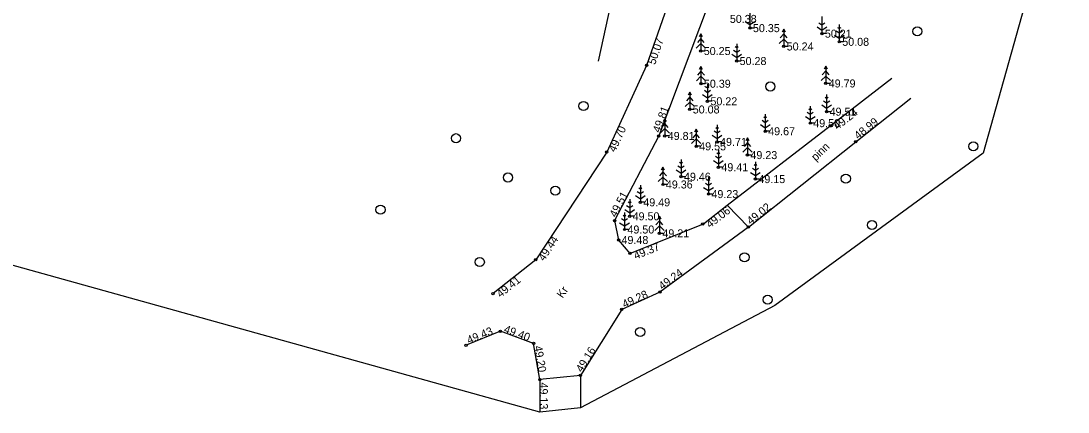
# Model space of a CAD drawing. Extents: x 642722 to 643368, y 6457620 to 6458259.
# Drawn here: x 643016.9 to 643108.5, y 6457713 to 6457747.1 of the extents above; entities that cross this region are included whole.
import ezdxf

# ---------------------------------------------------------------- set-up
doc = ezdxf.new("R2010")
doc.units = 0
for name, color, linetype in [('AED', 7, 'Continuous'), ('HALJASTUS', 7, 'Continuous'), ('KORGUS', 7, 'Continuous'), ('MOOTKORG', 7, 'Continuous'), ('MOOTMPUNKT', 7, 'Continuous'), ('MOOTPIIR', 7, 'Continuous'), ('PUU', 7, 'Continuous'), ('TEE', 7, 'Continuous')]:
    doc.layers.add(name, color=color, linetype=linetype)

msp = doc.modelspace()

# ---------------------------------------------------------------- linework, layer by layer
at = {"layer": 'AED'}
msp.add_lwpolyline([(643067.418, 6457743.644), (643070.227, 6457756.569), (643073.229, 6457769.531), (643075.513, 6457779.16)], dxfattribs=at)
at = {"layer": 'HALJASTUS'}
for centre in [(643095.293, 6457746.232), (643082.44, 6457741.42), (643066.098, 6457739.71), (643054.957, 6457736.894), (643100.178, 6457736.182), (643059.494, 6457733.463), (643089.037, 6457733.365), (643063.635, 6457732.318), (643048.353, 6457730.647), (643091.317, 6457729.306), (643080.176, 6457726.489), (643057.031, 6457726.07), (643082.198, 6457722.777), (643071.057, 6457719.961)]:
    msp.add_circle(centre, 0.4, dxfattribs=at)
at = {"layer": 'KORGUS'}
for centre in [(643088.467, 6457745.324), (643076.355, 6457744.517), (643083.608, 6457744.919), (643071.611, 6457743.259), (643087.282, 6457741.684), (643076.939, 6457740.125), (643087.671, 6457737.982), (643072.68, 6457737.09), (643081.99, 6457737.505), (643075.957, 6457736.187), (643089.909, 6457736.593), (643068.13, 6457735.682), (643071.071, 6457731.292), (643077.029, 6457732.011), (643068.817, 6457729.69), (643076.521, 6457729.397), (643080.516, 6457729.134), (643070.157, 6457726.829), (643061.929, 6457726.267), (643058.199, 6457723.307), (643072.777, 6457723.448), (643069.44, 6457721.927), (643058.833, 6457720.026), (643055.839, 6457718.79), (643061.738, 6457718.959), (643062.284, 6457715.797), (643065.825, 6457716.162)]:
    msp.add_circle(centre, 0.1, dxfattribs=at)
at = {"layer": 'MOOTMPUNKT'}
for centre in [(643080.657, 6457746.52), (643086.943, 6457746.037), (643079.493, 6457743.642), (643076.369, 6457741.66), (643075.393, 6457739.41), (643087.358, 6457739.216), (643085.927, 6457738.212), (643073.206, 6457737.096), (643077.781, 6457736.576), (643080.437, 6457735.421), (643077.896, 6457734.359), (643074.626, 6457733.53), (643081.135, 6457733.322), (643073.043, 6457732.852), (643070.137, 6457730.071), (643069.684, 6457728.916), (643072.739, 6457728.579), (643069.165, 6457727.998)]:
    msp.add_circle(centre, 0.1, dxfattribs=at)
at = {"layer": 'MOOTPIIR'}
msp.add_lwpolyline([(643274.475, 6457949.527), (643251.844, 6457915.006), (643247.979, 6457898.51), (643225.011, 6457876.187), (643226.65, 6457865.228), (643213.683, 6457861.587), (643203.57, 6457861.258), (643214.039, 6457830.286), (643208.04, 6457802.46), (643191.87, 6457796.017), (643131.487, 6457820.049), (643116.798, 6457825.597), (643116.858, 6457792.023), (643101.041, 6457735.579), (643082.828, 6457722.282), (643065.825, 6457713.322), (643062.284, 6457712.957), (643014.209, 6457726.319)], dxfattribs=at)
at = {"layer": 'PUU'}
for p, q in [((643080.657, 6457748.02), (643080.657, 6457746.52)), ((643080.232, 6457747.109), (643080.657, 6457746.826)), ((643080.657, 6457746.826), (643081.081, 6457747.109)), ((643086.943, 6457746.787), (643086.676, 6457746.965)), ((643086.943, 6457747.537), (643086.943, 6457746.037)), ((643087.209, 6457746.965), (643086.943, 6457746.787)), ((643076.355, 6457746.017), (643076.205, 6457745.767)), ((643076.505, 6457745.767), (643076.355, 6457746.017)), ((643076.355, 6457746.017), (643076.355, 6457744.517)), ((643081.017, 6457746.52), (643080.657, 6457746.52)), ((643083.608, 6457746.019), (643083.308, 6457745.669)), ((643083.608, 6457746.419), (643083.458, 6457746.169)), ((643083.758, 6457746.169), (643083.608, 6457746.419)), ((643083.608, 6457746.419), (643083.608, 6457744.919)), ((643083.908, 6457745.669), (643083.608, 6457746.019)), ((643086.519, 6457746.626), (643086.943, 6457746.343)), ((643086.943, 6457746.343), (643087.367, 6457746.626)), ((643087.303, 6457746.037), (643086.943, 6457746.037)), ((643088.467, 6457746.074), (643088.2, 6457746.251)), ((643088.467, 6457746.474), (643088.342, 6457746.557)), ((643088.467, 6457746.824), (643088.467, 6457745.324)), ((643088.591, 6457746.557), (643088.467, 6457746.474)), ((643088.733, 6457746.251), (643088.467, 6457746.074)), ((643076.355, 6457745.167), (643075.955, 6457744.767)), ((643076.355, 6457745.617), (643076.055, 6457745.267)), ((643076.655, 6457745.267), (643076.355, 6457745.617)), ((643076.755, 6457744.767), (643076.355, 6457745.167)), ((643079.493, 6457745.142), (643079.493, 6457743.642)), ((643083.608, 6457745.569), (643083.208, 6457745.169)), ((643084.008, 6457745.169), (643083.608, 6457745.569)), ((643088.042, 6457745.913), (643088.467, 6457745.63)), ((643088.467, 6457745.63), (643088.891, 6457745.913)), ((643088.827, 6457745.324), (643088.467, 6457745.324)), ((643076.715, 6457744.517), (643076.355, 6457744.517)), ((643079.069, 6457744.231), (643079.493, 6457743.948)), ((643079.493, 6457744.392), (643079.227, 6457744.57)), ((643079.493, 6457744.792), (643079.369, 6457744.875)), ((643079.618, 6457744.875), (643079.493, 6457744.792)), ((643079.76, 6457744.57), (643079.493, 6457744.392)), ((643079.493, 6457743.948), (643079.918, 6457744.231)), ((643083.968, 6457744.919), (643083.608, 6457744.919)), ((643079.853, 6457743.642), (643079.493, 6457743.642)), ((643076.369, 6457742.31), (643075.969, 6457741.91)), ((643076.369, 6457742.76), (643076.069, 6457742.41)), ((643076.369, 6457743.16), (643076.219, 6457742.91)), ((643076.519, 6457742.91), (643076.369, 6457743.16)), ((643076.369, 6457743.16), (643076.369, 6457741.66)), ((643076.669, 6457742.41), (643076.369, 6457742.76)), ((643076.769, 6457741.91), (643076.369, 6457742.31)), ((643087.282, 6457742.334), (643086.882, 6457741.934)), ((643087.282, 6457742.784), (643086.982, 6457742.434)), ((643087.282, 6457743.184), (643087.132, 6457742.934)), ((643087.432, 6457742.934), (643087.282, 6457743.184)), ((643087.282, 6457743.184), (643087.282, 6457741.684)), ((643087.582, 6457742.434), (643087.282, 6457742.784)), ((643087.682, 6457741.934), (643087.282, 6457742.334)), ((643076.729, 6457741.66), (643076.369, 6457741.66)), ((643076.939, 6457741.625), (643076.939, 6457740.125)), ((643087.642, 6457741.684), (643087.282, 6457741.684)), ((643075.393, 6457740.51), (643075.093, 6457740.16)), ((643075.393, 6457740.91), (643075.243, 6457740.66)), ((643075.543, 6457740.66), (643075.393, 6457740.91)), ((643075.393, 6457740.91), (643075.393, 6457739.41)), ((643075.693, 6457740.16), (643075.393, 6457740.51)), ((643076.514, 6457740.715), (643076.939, 6457740.432)), ((643076.939, 6457740.875), (643076.672, 6457741.053)), ((643076.939, 6457741.275), (643076.814, 6457741.358)), ((643077.063, 6457741.358), (643076.939, 6457741.275)), ((643077.205, 6457741.053), (643076.939, 6457740.875)), ((643076.939, 6457740.432), (643077.363, 6457740.715)), ((643087.358, 6457740.716), (643087.358, 6457739.216)), ((643075.393, 6457740.06), (643074.993, 6457739.66)), ((643075.793, 6457739.66), (643075.393, 6457740.06)), ((643077.299, 6457740.125), (643076.939, 6457740.125)), ((643085.927, 6457739.712), (643085.927, 6457738.212)), ((643086.934, 6457739.806), (643087.358, 6457739.523)), ((643087.358, 6457739.966), (643087.091, 6457740.144)), ((643087.358, 6457740.366), (643087.234, 6457740.449)), ((643087.483, 6457740.449), (643087.358, 6457740.366)), ((643087.625, 6457740.144), (643087.358, 6457739.966)), ((643087.358, 6457739.523), (643087.782, 6457739.806)), ((643075.753, 6457739.41), (643075.393, 6457739.41)), ((643081.99, 6457738.655), (643081.866, 6457738.738)), ((643081.99, 6457739.005), (643081.99, 6457737.505)), ((643082.115, 6457738.738), (643081.99, 6457738.655)), ((643085.503, 6457738.802), (643085.927, 6457738.519)), ((643085.927, 6457738.962), (643085.66, 6457739.14)), ((643085.927, 6457739.362), (643085.803, 6457739.445)), ((643086.051, 6457739.445), (643085.927, 6457739.362)), ((643086.194, 6457739.14), (643085.927, 6457738.962)), ((643085.927, 6457738.519), (643086.351, 6457738.802)), ((643087.718, 6457739.216), (643087.358, 6457739.216)), ((643073.206, 6457737.746), (643072.806, 6457737.346)), ((643073.206, 6457738.196), (643072.906, 6457737.846)), ((643073.206, 6457738.596), (643073.056, 6457738.346)), ((643073.356, 6457738.346), (643073.206, 6457738.596)), ((643073.206, 6457738.596), (643073.206, 6457737.096)), ((643073.506, 6457737.846), (643073.206, 6457738.196)), ((643073.606, 6457737.346), (643073.206, 6457737.746)), ((643077.781, 6457737.726), (643077.657, 6457737.809)), ((643077.781, 6457738.076), (643077.781, 6457736.576)), ((643077.906, 6457737.809), (643077.781, 6457737.726)), ((643081.566, 6457738.095), (643081.99, 6457737.812)), ((643081.99, 6457738.255), (643081.724, 6457738.433)), ((643082.257, 6457738.433), (643081.99, 6457738.255)), ((643081.99, 6457737.812), (643082.415, 6457738.095)), ((643086.287, 6457738.212), (643085.927, 6457738.212)), ((643073.566, 6457737.096), (643073.206, 6457737.096)), ((643075.957, 6457736.837), (643075.557, 6457736.437)), ((643075.957, 6457737.287), (643075.657, 6457736.937)), ((643075.957, 6457737.687), (643075.807, 6457737.437)), ((643076.107, 6457737.437), (643075.957, 6457737.687)), ((643075.957, 6457737.687), (643075.957, 6457736.187)), ((643076.257, 6457736.937), (643075.957, 6457737.287)), ((643076.357, 6457736.437), (643075.957, 6457736.837)), ((643077.357, 6457737.166), (643077.781, 6457736.883)), ((643077.781, 6457737.326), (643077.515, 6457737.504)), ((643078.048, 6457737.504), (643077.781, 6457737.326)), ((643077.781, 6457736.883), (643078.206, 6457737.166)), ((643080.437, 6457736.921), (643080.287, 6457736.671)), ((643080.587, 6457736.671), (643080.437, 6457736.921)), ((643080.437, 6457736.921), (643080.437, 6457735.421)), ((643082.35, 6457737.505), (643081.99, 6457737.505)), ((643076.317, 6457736.187), (643075.957, 6457736.187)), ((643078.141, 6457736.576), (643077.781, 6457736.576)), ((643080.437, 6457736.071), (643080.037, 6457735.671)), ((643080.437, 6457736.521), (643080.137, 6457736.171)), ((643080.737, 6457736.171), (643080.437, 6457736.521)), ((643080.837, 6457735.671), (643080.437, 6457736.071)), ((643074.626, 6457735.03), (643074.626, 6457733.53)), ((643077.896, 6457735.109), (643077.63, 6457735.287)), ((643077.896, 6457735.509), (643077.772, 6457735.592)), ((643077.896, 6457735.859), (643077.896, 6457734.359)), ((643078.021, 6457735.592), (643077.896, 6457735.509)), ((643078.163, 6457735.287), (643077.896, 6457735.109)), ((643080.797, 6457735.421), (643080.437, 6457735.421)), ((643073.043, 6457734.352), (643072.893, 6457734.102)), ((643073.193, 6457734.102), (643073.043, 6457734.352)), ((643073.043, 6457734.352), (643073.043, 6457732.852)), ((643074.202, 6457734.12), (643074.626, 6457733.837)), ((643074.626, 6457734.28), (643074.36, 6457734.458)), ((643074.626, 6457734.68), (643074.502, 6457734.763)), ((643074.751, 6457734.763), (643074.626, 6457734.68)), ((643074.893, 6457734.458), (643074.626, 6457734.28)), ((643074.626, 6457733.837), (643075.05, 6457734.12)), ((643077.472, 6457734.949), (643077.896, 6457734.666)), ((643077.896, 6457734.666), (643078.32, 6457734.949)), ((643078.256, 6457734.359), (643077.896, 6457734.359)), ((643081.135, 6457734.072), (643080.869, 6457734.249)), ((643081.135, 6457734.472), (643081.011, 6457734.555)), ((643081.135, 6457734.822), (643081.135, 6457733.322)), ((643081.26, 6457734.555), (643081.135, 6457734.472)), ((643081.402, 6457734.249), (643081.135, 6457734.072)), ((643073.043, 6457733.502), (643072.643, 6457733.102)), ((643073.043, 6457733.952), (643072.743, 6457733.602)), ((643073.343, 6457733.602), (643073.043, 6457733.952)), ((643073.443, 6457733.102), (643073.043, 6457733.502)), ((643074.986, 6457733.53), (643074.626, 6457733.53)), ((643077.029, 6457733.161), (643076.904, 6457733.244)), ((643077.029, 6457733.511), (643077.029, 6457732.011)), ((643077.153, 6457733.244), (643077.029, 6457733.161)), ((643080.711, 6457733.911), (643081.135, 6457733.628)), ((643081.135, 6457733.628), (643081.56, 6457733.911)), ((643081.495, 6457733.322), (643081.135, 6457733.322)), ((643071.071, 6457732.042), (643070.805, 6457732.22)), ((643071.071, 6457732.442), (643070.947, 6457732.525)), ((643071.071, 6457732.792), (643071.071, 6457731.292)), ((643071.196, 6457732.525), (643071.071, 6457732.442)), ((643071.338, 6457732.22), (643071.071, 6457732.042)), ((643073.403, 6457732.852), (643073.043, 6457732.852)), ((643076.604, 6457732.601), (643077.029, 6457732.318)), ((643077.029, 6457732.761), (643076.762, 6457732.939)), ((643077.295, 6457732.939), (643077.029, 6457732.761)), ((643077.029, 6457732.318), (643077.453, 6457732.601)), ((643070.137, 6457731.571), (643070.137, 6457730.071)), ((643070.647, 6457731.881), (643071.071, 6457731.598)), ((643071.071, 6457731.598), (643071.496, 6457731.881)), ((643077.389, 6457732.011), (643077.029, 6457732.011)), ((643069.684, 6457730.416), (643069.684, 6457728.916)), ((643069.712, 6457730.66), (643070.137, 6457730.377)), ((643070.137, 6457730.821), (643069.87, 6457730.998)), ((643070.137, 6457731.221), (643070.012, 6457731.303)), ((643070.261, 6457731.303), (643070.137, 6457731.221)), ((643070.403, 6457730.998), (643070.137, 6457730.821)), ((643070.137, 6457730.377), (643070.561, 6457730.66)), ((643071.431, 6457731.292), (643071.071, 6457731.292)), ((643069.26, 6457729.505), (643069.684, 6457729.223)), ((643069.684, 6457729.666), (643069.417, 6457729.844)), ((643069.684, 6457730.066), (643069.56, 6457730.149)), ((643069.809, 6457730.149), (643069.684, 6457730.066)), ((643069.951, 6457729.844), (643069.684, 6457729.666)), ((643069.684, 6457729.223), (643070.108, 6457729.505)), ((643070.497, 6457730.071), (643070.137, 6457730.071)), ((643072.739, 6457729.679), (643072.439, 6457729.329)), ((643072.739, 6457730.079), (643072.589, 6457729.829)), ((643072.889, 6457729.829), (643072.739, 6457730.079)), ((643072.739, 6457730.079), (643072.739, 6457728.579)), ((643073.039, 6457729.329), (643072.739, 6457729.679)), ((643070.044, 6457728.916), (643069.684, 6457728.916)), ((643072.739, 6457729.229), (643072.339, 6457728.829)), ((643073.139, 6457728.829), (643072.739, 6457729.229)), ((643073.099, 6457728.579), (643072.739, 6457728.579))]:
    msp.add_line(p, q, dxfattribs=at)
at = {"layer": 'TEE'}
for p, q in [((643062.284, 6457715.797), (643062.284, 6457712.957)), ((643065.825, 6457716.162), (643065.825, 6457713.322))]:
    msp.add_line(p, q, dxfattribs=at)
for points in [[(643103.067, 6457848.314), (643098.784, 6457833.659), (643095.089, 6457820.286), (643091.219, 6457805.82), (643087.845, 6457791.87), (643084.019, 6457776.237), (643080.848, 6457763.069), (643078.043, 6457751.587), (643077.074, 6457748.778), (643072.68, 6457737.09), (643068.817, 6457729.69), (643069.165, 6457727.998), (643070.157, 6457726.829), (643076.596, 6457729.402), (643078.672, 6457731.053), (643080.516, 6457729.134), (643072.777, 6457723.448), (643069.44, 6457721.927), (643065.825, 6457716.162), (643062.284, 6457715.797), (643061.738, 6457718.959), (643058.833, 6457720.026), (643055.839, 6457718.79)], [(642955.643, 6457762.487), (642962.552, 6457763.861), (642976.208, 6457766.41), (642988.474, 6457769.209), (642989.681, 6457768.794), (642990.83, 6457768.872), (642991.967, 6457769.775), (643007.932, 6457772.017), (643014.084, 6457773.006), (643028.009, 6457774.471), (643042.944, 6457776.254), (643057.02, 6457777.57), (643066.006, 6457778.495), (643075.694, 6457780.517), (643079.992, 6457781.288), (643080.893, 6457780.68), (643080.169, 6457777.575), (643077.173, 6457764.069), (643074.732, 6457752.391), (643073.958, 6457750.018), (643071.611, 6457743.259), (643068.13, 6457735.682), (643061.929, 6457726.267), (643058.199, 6457723.307)], [(643078.672, 6457731.053), (643087.671, 6457737.982), (643093.07, 6457742.139)], [(643080.516, 6457729.134), (643089.909, 6457736.593), (643094.716, 6457740.41)]]:
    msp.add_lwpolyline(points, dxfattribs=at)

# ---------------------------------------------------------------- texts
at = {"layer": 'KORGUS'}
for s, rotation, p in [(' 50.07', 70.85015, (643072.272, 6457743.029)), (' 49.81', 69.39694, (643072.68, 6457737.09)), (' 49.24', 37.59477, (643088.098, 6457737.427)), (' 48.99', 38.4542, (643089.909, 6457736.593)), (' 49.70', 65.32777, (643068.767, 6457735.39)), (' 49.51', 62.43792, (643068.817, 6457729.69)), (' 49.06', 37.59477, (643076.948, 6457728.842)), (' 49.02', 38.4542, (643080.516, 6457729.134)), (' 49.44', 56.62903, (643062.514, 6457725.882)), (' 49.37', 21.78558, (643070.417, 6457726.179)), (' 49.24', 36.30717, (643072.777, 6457723.448)), (' 49.41', 38.4319, (643058.634, 6457722.758)), (' 49.28', 24.49871, (643069.44, 6457721.927)), (' 49.43', 22.4469, (643055.839, 6457718.79)), (' 49.40', 339.83141, (643058.833, 6457720.026)), (' 49.20', 279.79696, (643061.738, 6457718.959)), (' 49.16', 57.90925, (643065.825, 6457716.162)), (' 49.13', 270, (643062.284, 6457715.797))]:
    msp.add_text(s, height=0.7, rotation=rotation, dxfattribs=at).set_placement(p)
for s, p in [(' 50.24', (643083.608, 6457744.569)), (' 50.08', (643088.467, 6457744.974)), (' 50.25', (643076.355, 6457744.167)), (' 49.79', (643087.282, 6457741.334)), (' 50.22', (643076.939, 6457739.775)), (' 49.67', (643081.99, 6457737.155)), (' 49.55', (643075.957, 6457735.837)), (' 49.23', (643077.029, 6457731.661)), (' 49.49', (643071.071, 6457730.942))]:
    msp.add_text(s, height=0.7, dxfattribs=at).set_placement(p)
at = {"layer": 'MOOTKORG'}
for s, p in [(' 50.38', (643078.638, 6457746.977)), (' 50.35', (643080.657, 6457746.17)), (' 50.21', (643086.943, 6457745.687)), (' 50.28', (643079.493, 6457743.292)), (' 50.39', (643076.369, 6457741.31)), (' 50.08', (643075.393, 6457739.06)), (' 49.51', (643087.358, 6457738.866)), (' 49.50', (643085.927, 6457737.862)), (' 49.81', (643073.206, 6457736.746)), (' 49.71', (643077.781, 6457736.226)), (' 49.23', (643080.437, 6457735.071)), (' 49.41', (643077.896, 6457734.009)), (' 49.36', (643073.043, 6457732.502)), (' 49.46', (643074.626, 6457733.18)), (' 49.15', (643081.135, 6457732.972)), (' 49.50', (643070.137, 6457729.721)), (' 49.50', (643069.684, 6457728.566)), (' 49.21', (643072.739, 6457728.229)), (' 49.48', (643069.165, 6457727.648))]:
    msp.add_text(s, height=0.7, dxfattribs=at).set_placement(p)
at = {"layer": 'TEE'}
for s, rotation, p in [('pinn', 43.99223, (643086.409, 6457734.857)), ('Kr', 55.43911, (643064.271, 6457722.865))]:
    msp.add_text(s, height=0.7, rotation=rotation, dxfattribs=at).set_placement(p)

doc.saveas('drawing.dxf')
